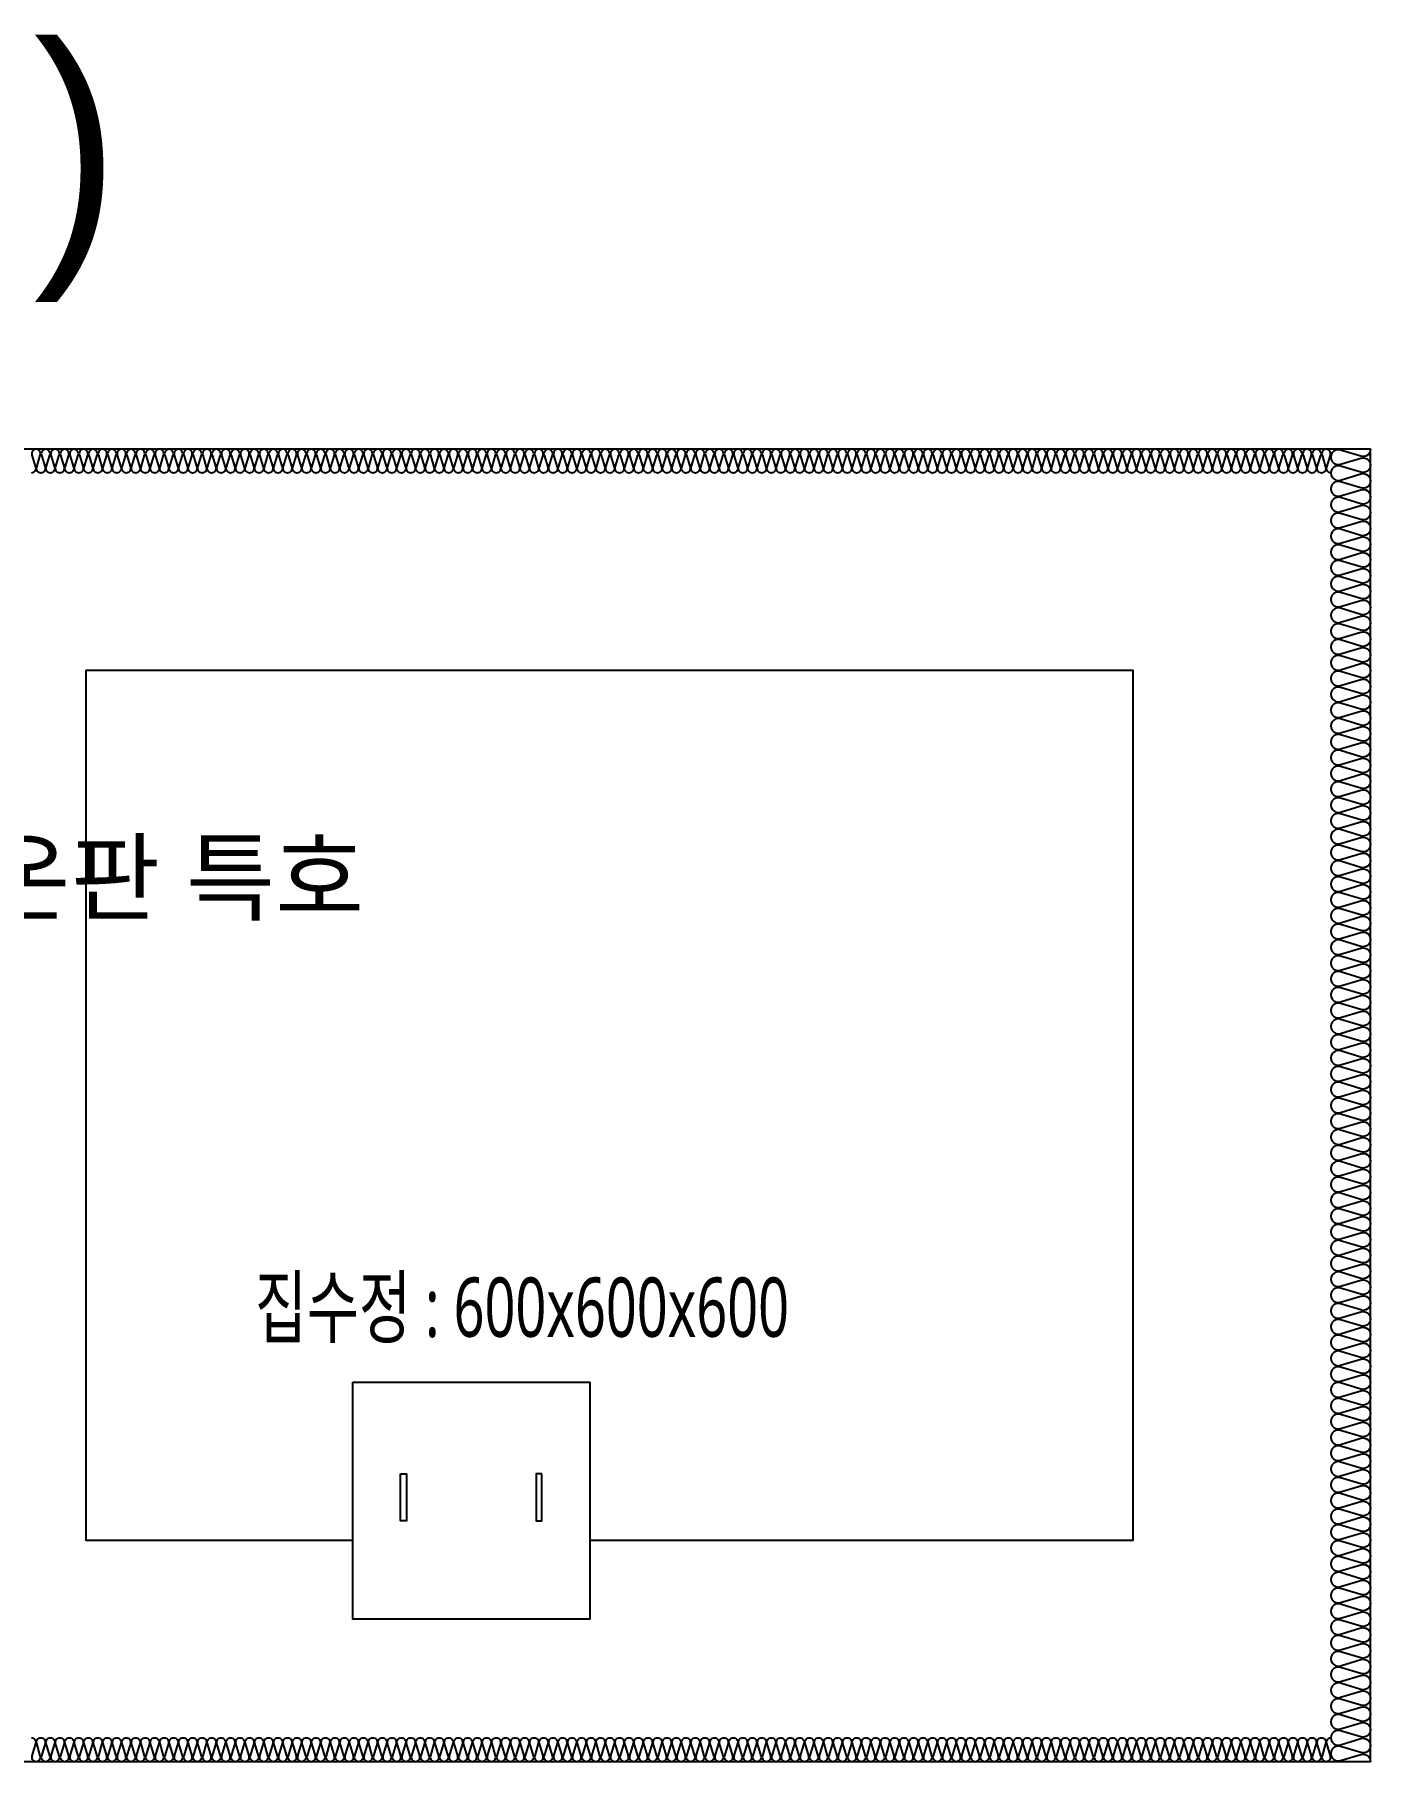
# Model space of a CAD drawing. Header units: millimetres. Extents: x 87841 to 185159, y 39599 to 152003.
# Drawn here: x 174074 to 177454, y 118545 to 122915 of the extents above; entities that cross this region are included whole.
import ezdxf
from ezdxf.enums import TextEntityAlignment as Align

# ---------------------------------------------------------------- set-up
doc = ezdxf.new("R2010")
doc.units = ezdxf.units.MM
doc.header["$LTSCALE"] = 300
for name, color, linetype, plot in [('# 레벨계획_251201', 140, 'Continuous', False), ('NOPLOT', 191, 'Continuous', False), ('NOPLOT-TEXT', 41, 'Continuous', False)]:
    doc.layers.add(name, color=color, linetype=linetype, plot=plot)
doc.layers.add('ISL', color=251, linetype='Continuous')
doc.layers.add('트랜치', color=8, linetype='Continuous')
doc.styles.add('200-06. 단열흡음계획도$0$200-06.단열흡음계획도$0$Gtx', font='Dotum.ttf')
doc.styles.add('Gtx', font='Dotum.ttf')
doc.styles.add('맑은고딕', font='malgun.ttf')

msp = doc.modelspace()

# ---------------------------------------------------------------- linework, layer by layer
at = {"layer": 'ISL', "elevation": 0}
msp.add_lwpolyline([(170693.6, 118545), (177453.6, 118545), (177453.6, 121865), (170693.6, 121865)], close=True, dxfattribs=at)
for points in [[(177353.6, 121805, -0.509267), (177343, 121819.6), (177352.2, 121850.5, 1.372593), (177331, 121850.5), (177340.2, 121819.6, -0.509267), (177329.6, 121805, -0.509267), (177319, 121819.6), (177328.2, 121850.5, 1.372593), (177307, 121850.5), (177316.2, 121819.6, -0.509267), (177305.6, 121805, -0.509267), (177295, 121819.6), (177304.2, 121850.5, 1.372593), (177283, 121850.5), (177292.2, 121819.6, -0.509267), (177281.6, 121805, -0.509267), (177271, 121819.6), (177280.2, 121850.5, 1.372593), (177259, 121850.5), (177268.2, 121819.6, -0.509267), (177257.6, 121805, -0.509267), (177247, 121819.6), (177256.2, 121850.5, 1.372593), (177235, 121850.5), (177244.2, 121819.6, -0.509267), (177233.6, 121805, -0.509267), (177223, 121819.6), (177232.2, 121850.5, 1.372593), (177211, 121850.5), (177220.2, 121819.6, -0.509267), (177209.6, 121805, -0.509267), (177199, 121819.6), (177208.2, 121850.5, 1.372593), (177187, 121850.5), (177196.2, 121819.6, -0.509267), (177185.6, 121805, -0.509267), (177175, 121819.6), (177184.2, 121850.5, 1.372593), (177163, 121850.5), (177172.2, 121819.6, -0.509267), (177161.6, 121805, -0.509267), (177151, 121819.6), (177160.2, 121850.5, 1.372593), (177139, 121850.5), (177148.2, 121819.6, -0.509267), (177137.6, 121805, -0.509267), (177127, 121819.6), (177136.2, 121850.5, 1.372593), (177115, 121850.5), (177124.2, 121819.6, -0.509267), (177113.6, 121805, -0.509267), (177103, 121819.6), (177112.2, 121850.5, 1.372593), (177091, 121850.5), (177100.2, 121819.6, -0.509267), (177089.6, 121805, -0.509267), (177079, 121819.6), (177088.2, 121850.5, 1.372593), (177067, 121850.5), (177076.2, 121819.6, -0.509267), (177065.6, 121805, -0.509267), (177055, 121819.6), (177064.2, 121850.5, 1.372593), (177043, 121850.5), (177052.2, 121819.6, -0.509267), (177041.6, 121805, -0.509267), (177031, 121819.6), (177040.2, 121850.5, 1.372593), (177019, 121850.5), (177028.2, 121819.6, -0.509267), (177017.6, 121805, -0.509267), (177007, 121819.6), (177016.2, 121850.5, 1.372593), (176995, 121850.5), (177004.2, 121819.6, -0.509267), (176993.6, 121805, -0.509267), (176983, 121819.6), (176992.2, 121850.5, 1.372593), (176971, 121850.5), (176980.2, 121819.6, -0.509267), (176969.6, 121805, -0.509267), (176959, 121819.6), (176968.2, 121850.5, 1.372593), (176947, 121850.5), (176956.2, 121819.6, -0.509267), (176945.6, 121805, -0.509267), (176935, 121819.6), (176944.2, 121850.5, 1.372593), (176923, 121850.5), (176932.2, 121819.6, -0.509267), (176921.6, 121805, -0.509267), (176911, 121819.6), (176920.2, 121850.5, 1.372593), (176899, 121850.5), (176908.2, 121819.6, -0.509267), (176897.6, 121805, -0.509267), (176887, 121819.6), (176896.2, 121850.5, 1.372593), (176875, 121850.5), (176884.2, 121819.6, -0.509267), (176873.6, 121805, -0.509267), (176863, 121819.6), (176872.2, 121850.5, 1.372593), (176851, 121850.5), (176860.2, 121819.6, -0.509267), (176849.6, 121805, -0.509267), (176839, 121819.6), (176848.2, 121850.5, 1.372593), (176827, 121850.5), (176836.2, 121819.6, -0.509267), (176825.6, 121805, -0.509267), (176815, 121819.6), (176824.2, 121850.5, 1.372593), (176803, 121850.5), (176812.2, 121819.6, -0.509267), (176801.6, 121805, -0.509267), (176791, 121819.6), (176800.2, 121850.5, 1.372593), (176779, 121850.5), (176788.2, 121819.6, -0.509267), (176777.6, 121805, -0.509267), (176767, 121819.6), (176776.2, 121850.5, 1.372593), (176755, 121850.5), (176764.2, 121819.6, -0.509267), (176753.6, 121805, -0.509267), (176743, 121819.6), (176752.2, 121850.5, 1.372593), (176731, 121850.5), (176740.2, 121819.6, -0.509267), (176729.6, 121805, -0.509267), (176719, 121819.6), (176728.2, 121850.5, 1.372593), (176707, 121850.5), (176716.2, 121819.6, -0.509267), (176705.6, 121805, -0.509267), (176695, 121819.6), (176704.2, 121850.5, 1.372593), (176683, 121850.5), (176692.2, 121819.6, -0.509267), (176681.6, 121805, -0.509267), (176671, 121819.6), (176680.2, 121850.5, 1.372593), (176659, 121850.5), (176668.2, 121819.6, -0.509267), (176657.6, 121805, -0.509267), (176647, 121819.6), (176656.2, 121850.5, 1.372593), (176635, 121850.5), (176644.2, 121819.6, -0.509267), (176633.6, 121805, -0.509267), (176623, 121819.6), (176632.2, 121850.5, 1.372593), (176611, 121850.5), (176620.2, 121819.6, -0.509267), (176609.6, 121805, -0.509267), (176599, 121819.6), (176608.2, 121850.5, 1.372593), (176587, 121850.5), (176596.2, 121819.6, -0.509267), (176585.6, 121805, -0.509267), (176575, 121819.6), (176584.2, 121850.5, 1.372593), (176563, 121850.5), (176572.2, 121819.6, -0.509267), (176561.6, 121805, -0.509267), (176551, 121819.6), (176560.2, 121850.5, 1.372593), (176539, 121850.5), (176548.2, 121819.6, -0.509267), (176537.6, 121805, -0.509267), (176527, 121819.6), (176536.2, 121850.5, 1.372593), (176515, 121850.5), (176524.2, 121819.6, -0.509267), (176513.6, 121805, -0.509267), (176503, 121819.6), (176512.2, 121850.5, 1.372593), (176491, 121850.5), (176500.2, 121819.6, -0.509267), (176489.6, 121805, -0.509267), (176479, 121819.6), (176488.2, 121850.5, 1.372593), (176467, 121850.5), (176476.2, 121819.6, -0.509267), (176465.6, 121805, -0.509267), (176455, 121819.6), (176464.2, 121850.5, 1.372593), (176443, 121850.5), (176452.2, 121819.6, -0.509267), (176441.6, 121805, -0.509267), (176431, 121819.6), (176440.2, 121850.5, 1.372593), (176419, 121850.5), (176428.2, 121819.6, -0.509267), (176417.6, 121805, -0.509267), (176407, 121819.6), (176416.2, 121850.5, 1.372593), (176395, 121850.5), (176404.2, 121819.6, -0.509267), (176393.6, 121805, -0.509267), (176383, 121819.6), (176392.2, 121850.5, 1.372593), (176371, 121850.5), (176380.2, 121819.6, -0.509267), (176369.6, 121805, -0.509267), (176359, 121819.6), (176368.2, 121850.5, 1.372593), (176347, 121850.5), (176356.2, 121819.6, -0.509267), (176345.6, 121805, -0.509267), (176335, 121819.6), (176344.2, 121850.5, 1.372593), (176323, 121850.5), (176332.2, 121819.6, -0.509267), (176321.6, 121805, -0.509267), (176311, 121819.6), (176320.2, 121850.5, 1.372593), (176299, 121850.5), (176308.2, 121819.6, -0.509267), (176297.6, 121805, -0.509267), (176287, 121819.6), (176296.2, 121850.5, 1.372593), (176275, 121850.5), (176284.2, 121819.6, -0.509267), (176273.6, 121805, -0.509267), (176263, 121819.6), (176272.2, 121850.5, 1.372593), (176251, 121850.5), (176260.2, 121819.6, -0.509267), (176249.6, 121805, -0.509267), (176239, 121819.6), (176248.2, 121850.5, 1.372593), (176227, 121850.5), (176236.2, 121819.6, -0.509267), (176225.6, 121805, -0.509267), (176215, 121819.6), (176224.2, 121850.5, 1.372593), (176203, 121850.5), (176212.2, 121819.6, -0.509267), (176201.6, 121805, -0.509267), (176191, 121819.6), (176200.2, 121850.5, 1.372593), (176179, 121850.5), (176188.2, 121819.6, -0.509267), (176177.6, 121805, -0.509267), (176167, 121819.6), (176176.2, 121850.5, 1.372593), (176155, 121850.5), (176164.2, 121819.6, -0.509267), (176153.6, 121805, -0.509267), (176143, 121819.6), (176152.2, 121850.5, 1.372593), (176131, 121850.5), (176140.2, 121819.6, -0.509267), (176129.6, 121805, -0.509267), (176119, 121819.6), (176128.2, 121850.5, 1.372593), (176107, 121850.5), (176116.2, 121819.6, -0.509267), (176105.6, 121805, -0.509267), (176095, 121819.6), (176104.2, 121850.5, 1.372593), (176083, 121850.5), (176092.2, 121819.6, -0.509267), (176081.6, 121805, -0.509267), (176071, 121819.6), (176080.2, 121850.5, 1.372593), (176059, 121850.5), (176068.2, 121819.6, -0.509267), (176057.6, 121805, -0.509267), (176047, 121819.6), (176056.2, 121850.5, 1.372593), (176035, 121850.5), (176044.2, 121819.6, -0.509267), (176033.6, 121805, -0.509267), (176023, 121819.6), (176032.2, 121850.5, 1.372593), (176011, 121850.5), (176020.2, 121819.6, -0.509267), (176009.6, 121805, -0.509267), (175999, 121819.6), (176008.2, 121850.5, 1.372593), (175987, 121850.5), (175996.2, 121819.6, -0.509267), (175985.6, 121805, -0.509267), (175975, 121819.6), (175984.2, 121850.5, 1.372593), (175963, 121850.5), (175972.2, 121819.6, -0.509267), (175961.6, 121805, -0.509267), (175951, 121819.6), (175960.2, 121850.5, 1.372593), (175939, 121850.5), (175948.2, 121819.6, -0.509267), (175937.6, 121805, -0.509267), (175927, 121819.6), (175936.2, 121850.5, 1.372593), (175915, 121850.5), (175924.2, 121819.6, -0.509267), (175913.6, 121805, -0.509267), (175903, 121819.6), (175912.2, 121850.5, 1.372593), (175891, 121850.5), (175900.2, 121819.6, -0.509267), (175889.6, 121805, -0.509267), (175879, 121819.6), (175888.2, 121850.5, 1.372593), (175867, 121850.5), (175876.2, 121819.6, -0.509267), (175865.6, 121805, -0.509267), (175855, 121819.6), (175864.2, 121850.5, 1.372593), (175843, 121850.5), (175852.2, 121819.6, -0.509267), (175841.6, 121805, -0.509267), (175831, 121819.6), (175840.2, 121850.5, 1.372593), (175819, 121850.5), (175828.2, 121819.6, -0.509267), (175817.6, 121805, -0.509267), (175807, 121819.6), (175816.2, 121850.5, 1.372593), (175795, 121850.5), (175804.2, 121819.6, -0.509267), (175793.6, 121805, -0.509267), (175783, 121819.6), (175792.2, 121850.5, 1.372593), (175771, 121850.5), (175780.2, 121819.6, -0.509267), (175769.6, 121805, -0.509267), (175759, 121819.6), (175768.2, 121850.5, 1.372593), (175747, 121850.5), (175756.2, 121819.6, -0.509267), (175745.6, 121805, -0.509267), (175735, 121819.6), (175744.2, 121850.5, 1.372593), (175723, 121850.5), (175732.2, 121819.6, -0.509267), (175721.6, 121805, -0.509267), (175711, 121819.6), (175720.2, 121850.5, 1.372593), (175699, 121850.5), (175708.2, 121819.6, -0.509267), (175697.6, 121805, -0.509267), (175687, 121819.6), (175696.2, 121850.5, 1.372593), (175675, 121850.5), (175684.2, 121819.6, -0.509267), (175673.6, 121805, -0.509267), (175663, 121819.6), (175672.2, 121850.5, 1.372593), (175651, 121850.5), (175660.2, 121819.6, -0.509267), (175649.6, 121805, -0.509267), (175639, 121819.6), (175648.2, 121850.5, 1.372593), (175627, 121850.5), (175636.2, 121819.6, -0.509267), (175625.6, 121805, -0.509267), (175615, 121819.6), (175624.2, 121850.5, 1.372593), (175603, 121850.5), (175612.2, 121819.6, -0.509267), (175601.6, 121805, -0.509267), (175591, 121819.6), (175600.2, 121850.5, 1.372593), (175579, 121850.5), (175588.2, 121819.6, -0.509267), (175577.6, 121805, -0.509267), (175567, 121819.6), (175576.2, 121850.5, 1.372593), (175555, 121850.5), (175564.2, 121819.6, -0.509267), (175553.6, 121805, -0.509267), (175543, 121819.6), (175552.2, 121850.5, 1.372593), (175531, 121850.5), (175540.2, 121819.6, -0.509267), (175529.6, 121805, -0.509267), (175519, 121819.6), (175528.2, 121850.5, 1.372593), (175507, 121850.5), (175516.2, 121819.6, -0.509267), (175505.6, 121805, -0.509267), (175495, 121819.6), (175504.2, 121850.5, 1.372593), (175483, 121850.5), (175492.2, 121819.6, -0.509267), (175481.6, 121805, -0.509267), (175471, 121819.6), (175480.2, 121850.5, 1.372593), (175459, 121850.5), (175468.2, 121819.6, -0.509267), (175457.6, 121805, -0.509267), (175447, 121819.6), (175456.2, 121850.5, 1.372593), (175435, 121850.5), (175444.2, 121819.6, -0.509267), (175433.6, 121805, -0.509267), (175423, 121819.6), (175432.2, 121850.5, 1.372593), (175411, 121850.5), (175420.2, 121819.6, -0.509267), (175409.6, 121805, -0.509267), (175399, 121819.6), (175408.2, 121850.5, 1.372593), (175387, 121850.5), (175396.2, 121819.6, -0.509267), (175385.6, 121805, -0.509267), (175375, 121819.6), (175384.2, 121850.5, 1.372593), (175363, 121850.5), (175372.2, 121819.6, -0.509267), (175361.6, 121805, -0.509267), (175351, 121819.6), (175360.2, 121850.5, 1.372593), (175339, 121850.5), (175348.2, 121819.6, -0.509267), (175337.6, 121805, -0.509267), (175327, 121819.6), (175336.2, 121850.5, 1.372593), (175315, 121850.5), (175324.2, 121819.6, -0.509267), (175313.6, 121805, -0.509267), (175303, 121819.6), (175312.2, 121850.5, 1.372593), (175291, 121850.5), (175300.2, 121819.6, -0.509267), (175289.6, 121805, -0.509267), (175279, 121819.6), (175288.2, 121850.5, 1.372593), (175267, 121850.5), (175276.2, 121819.6, -0.509267), (175265.6, 121805, -0.509267), (175255, 121819.6), (175264.2, 121850.5, 1.372593), (175243, 121850.5), (175252.2, 121819.6, -0.509267), (175241.6, 121805, -0.509267), (175231, 121819.6), (175240.2, 121850.5, 1.372593), (175219, 121850.5), (175228.2, 121819.6, -0.509267), (175217.6, 121805, -0.509267), (175207, 121819.6), (175216.2, 121850.5, 1.372593), (175195, 121850.5), (175204.2, 121819.6, -0.509267), (175193.6, 121805, -0.509267), (175183, 121819.6), (175192.2, 121850.5, 1.372593), (175171, 121850.5), (175180.2, 121819.6, -0.509267), (175169.6, 121805, -0.509267), (175159, 121819.6), (175168.2, 121850.5, 1.372593), (175147, 121850.5), (175156.2, 121819.6, -0.509267), (175145.6, 121805, -0.509267), (175135, 121819.6), (175144.2, 121850.5, 1.372593), (175123, 121850.5), (175132.2, 121819.6, -0.509267), (175121.6, 121805, -0.509267), (175111, 121819.6), (175120.2, 121850.5, 1.372593), (175099, 121850.5), (175108.2, 121819.6, -0.509267), (175097.6, 121805, -0.509267), (175087, 121819.6), (175096.2, 121850.5, 1.372593), (175075, 121850.5), (175084.2, 121819.6, -0.509267), (175073.6, 121805, -0.509267), (175063, 121819.6), (175072.2, 121850.5, 1.372593), (175051, 121850.5), (175060.2, 121819.6, -0.509267), (175049.6, 121805, -0.509267), (175039, 121819.6), (175048.2, 121850.5, 1.372593), (175027, 121850.5), (175036.2, 121819.6, -0.509267), (175025.6, 121805, -0.509267), (175015, 121819.6), (175024.2, 121850.5, 1.372593), (175003, 121850.5), (175012.2, 121819.6, -0.509267), (175001.6, 121805, -0.509267), (174991, 121819.6), (175000.2, 121850.5, 1.372593), (174979, 121850.5), (174988.2, 121819.6, -0.509267), (174977.6, 121805, -0.509267), (174967, 121819.6), (174976.2, 121850.5, 1.372593), (174955, 121850.5), (174964.2, 121819.6, -0.509267), (174953.6, 121805, -0.509267), (174943, 121819.6), (174952.2, 121850.5, 1.372593), (174931, 121850.5), (174940.2, 121819.6, -0.509267), (174929.6, 121805, -0.509267), (174919, 121819.6), (174928.2, 121850.5, 1.372593), (174907, 121850.5), (174916.2, 121819.6, -0.509267), (174905.6, 121805, -0.509267), (174895, 121819.6), (174904.2, 121850.5, 1.372593), (174883, 121850.5), (174892.2, 121819.6, -0.509267), (174881.6, 121805, -0.509267), (174871, 121819.6), (174880.2, 121850.5, 1.372593), (174859, 121850.5), (174868.2, 121819.6, -0.509267), (174857.6, 121805, -0.509267), (174847, 121819.6), (174856.2, 121850.5, 1.372593), (174835, 121850.5), (174844.2, 121819.6, -0.509267), (174833.6, 121805, -0.509267), (174823, 121819.6), (174832.2, 121850.5, 1.372593), (174811, 121850.5), (174820.2, 121819.6, -0.509267), (174809.6, 121805, -0.509267), (174799, 121819.6), (174808.2, 121850.5, 1.372593), (174787, 121850.5), (174796.2, 121819.6, -0.509267), (174785.6, 121805, -0.509267), (174775, 121819.6), (174784.2, 121850.5, 1.372593), (174763, 121850.5), (174772.2, 121819.6, -0.509267), (174761.6, 121805, -0.509267), (174751, 121819.6), (174760.2, 121850.5, 1.372593), (174739, 121850.5), (174748.2, 121819.6, -0.509267), (174737.6, 121805, -0.509267), (174727, 121819.6), (174736.2, 121850.5, 1.372593), (174715, 121850.5), (174724.2, 121819.6, -0.509267), (174713.6, 121805, -0.509267), (174703, 121819.6), (174712.2, 121850.5, 1.372593), (174691, 121850.5), (174700.2, 121819.6, -0.509267), (174689.6, 121805, -0.509267), (174679, 121819.6), (174688.2, 121850.5, 1.372593), (174667, 121850.5), (174676.2, 121819.6, -0.509267), (174665.6, 121805, -0.509267), (174655, 121819.6), (174664.2, 121850.5, 1.372593), (174643, 121850.5), (174652.2, 121819.6, -0.509267), (174641.6, 121805, -0.509267), (174631, 121819.6), (174640.2, 121850.5, 1.372593), (174619, 121850.5), (174628.2, 121819.6, -0.509267), (174617.6, 121805, -0.509267), (174607, 121819.6), (174616.2, 121850.5, 1.372593), (174595, 121850.5), (174604.2, 121819.6, -0.509267), (174593.6, 121805, -0.509267), (174583, 121819.6), (174592.2, 121850.5, 1.372593), (174571, 121850.5), (174580.2, 121819.6, -0.509267), (174569.6, 121805, -0.509267), (174559, 121819.6), (174568.2, 121850.5, 1.372593), (174547, 121850.5), (174556.2, 121819.6, -0.509267), (174545.6, 121805, -0.509267), (174535, 121819.6), (174544.2, 121850.5, 1.372593), (174523, 121850.5), (174532.2, 121819.6, -0.509267), (174521.6, 121805, -0.509267), (174511, 121819.6), (174520.2, 121850.5, 1.372593), (174499, 121850.5), (174508.2, 121819.6, -0.509267), (174497.6, 121805, -0.509267), (174487, 121819.6), (174496.2, 121850.5, 1.372593), (174475, 121850.5), (174484.2, 121819.6, -0.509267), (174473.6, 121805, -0.509267), (174463, 121819.6), (174472.2, 121850.5, 1.372593), (174451, 121850.5), (174460.2, 121819.6, -0.509267), (174449.6, 121805, -0.509267), (174439, 121819.6), (174448.2, 121850.5, 1.372593), (174427, 121850.5), (174436.2, 121819.6, -0.509267), (174425.6, 121805, -0.509267), (174415, 121819.6), (174424.2, 121850.5, 1.372593), (174403, 121850.5), (174412.2, 121819.6, -0.509267), (174401.6, 121805, -0.509267), (174391, 121819.6), (174400.2, 121850.5, 1.372593), (174379, 121850.5), (174388.2, 121819.6, -0.509267), (174377.6, 121805, -0.509267), (174367, 121819.6), (174376.2, 121850.5, 1.372593), (174355, 121850.5), (174364.2, 121819.6, -0.509267), (174353.6, 121805, -0.509267), (174343, 121819.6), (174352.2, 121850.5, 1.372593), (174331, 121850.5), (174340.2, 121819.6, -0.509267), (174329.6, 121805, -0.509267), (174319, 121819.6), (174328.2, 121850.5, 1.372593), (174307, 121850.5), (174316.2, 121819.6, -0.509267), (174305.6, 121805, -0.509267), (174295, 121819.6), (174304.2, 121850.5, 1.372593), (174283, 121850.5), (174292.2, 121819.6, -0.509267), (174281.6, 121805, -0.509267), (174271, 121819.6), (174280.2, 121850.5, 1.372593), (174259, 121850.5), (174268.2, 121819.6, -0.509267), (174257.6, 121805, -0.509267), (174247, 121819.6), (174256.2, 121850.5, 1.372593), (174235, 121850.5), (174244.2, 121819.6, -0.509267), (174233.6, 121805, -0.509267), (174223, 121819.6), (174232.2, 121850.5, 1.372593), (174211, 121850.5), (174220.2, 121819.6, -0.509267), (174209.6, 121805, -0.509267), (174199, 121819.6), (174208.2, 121850.5, 1.372593), (174187, 121850.5), (174196.2, 121819.6, -0.509267), (174185.6, 121805, -0.509267), (174175, 121819.6), (174184.2, 121850.5, 1.372593), (174163, 121850.5), (174172.2, 121819.6, -0.509267), (174161.6, 121805, -0.509267), (174151, 121819.6), (174160.2, 121850.5, 1.372593), (174139, 121850.5), (174148.2, 121819.6, -0.509267), (174137.6, 121805, -0.509267), (174127, 121819.6), (174136.2, 121850.5, 1.372593), (174115, 121850.5), (174124.2, 121819.6, -0.509267), (174113.6, 121805, -0.509267), (174103, 121819.6), (174112.2, 121850.5, 1.372593), (174091, 121850.5), (174100.2, 121819.6, -0.509267), (174089.6, 121805, -0.509267), (174079, 121819.6), (174088.2, 121850.5, 1.372593), (174067, 121850.5), (174076.2, 121819.6, -0.509267), (174065.6, 121805, -0.509267)], [(177453.6, 121865, -0.509267), (177429.3, 121847.3), (177377.8, 121862.7, 1.372593), (177377.8, 121827.3), (177429.3, 121842.7, -0.509267), (177453.6, 121825, -0.509267), (177429.3, 121807.3), (177377.8, 121822.7, 1.372593), (177377.8, 121787.3), (177429.3, 121802.7, -0.509267), (177453.6, 121785, -0.509267), (177429.3, 121767.3), (177377.8, 121782.7, 1.372593), (177377.8, 121747.3), (177429.3, 121762.7, -0.509267), (177453.6, 121745, -0.509267), (177429.3, 121727.3), (177377.8, 121742.7, 1.372593), (177377.8, 121707.3), (177429.3, 121722.7, -0.509267), (177453.6, 121705, -0.509267), (177429.3, 121687.3), (177377.8, 121702.7, 1.372593), (177377.8, 121667.3), (177429.3, 121682.7, -0.509267), (177453.6, 121665, -0.509267), (177429.3, 121647.3), (177377.8, 121662.7, 1.372593), (177377.8, 121627.3), (177429.3, 121642.7, -0.509267), (177453.6, 121625, -0.509267), (177429.3, 121607.3), (177377.8, 121622.7, 1.372593), (177377.8, 121587.3), (177429.3, 121602.7, -0.509267), (177453.6, 121585, -0.509267), (177429.3, 121567.3), (177377.8, 121582.7, 1.372593), (177377.8, 121547.3), (177429.3, 121562.7, -0.509267), (177453.6, 121545, -0.509267), (177429.3, 121527.3), (177377.8, 121542.7, 1.372593), (177377.8, 121507.3), (177429.3, 121522.7, -0.509267), (177453.6, 121505, -0.509267), (177429.3, 121487.3), (177377.8, 121502.7, 1.372593), (177377.8, 121467.3), (177429.3, 121482.7, -0.509267), (177453.6, 121465, -0.509267), (177429.3, 121447.3), (177377.8, 121462.7, 1.372593), (177377.8, 121427.3), (177429.3, 121442.7, -0.509267), (177453.6, 121425, -0.509267), (177429.3, 121407.3), (177377.8, 121422.7, 1.372593), (177377.8, 121387.3), (177429.3, 121402.7, -0.509267), (177453.6, 121385, -0.509267), (177429.3, 121367.3), (177377.8, 121382.7, 1.372593), (177377.8, 121347.3), (177429.3, 121362.7, -0.509267), (177453.6, 121345, -0.509267), (177429.3, 121327.3), (177377.8, 121342.7, 1.372593), (177377.8, 121307.3), (177429.3, 121322.7, -0.509267), (177453.6, 121305, -0.509267), (177429.3, 121287.3), (177377.8, 121302.7, 1.372593), (177377.8, 121267.3), (177429.3, 121282.7, -0.509267), (177453.6, 121265, -0.509267), (177429.3, 121247.3), (177377.8, 121262.7, 1.372593), (177377.8, 121227.3), (177429.3, 121242.7, -0.509267), (177453.6, 121225, -0.509267), (177429.3, 121207.3), (177377.8, 121222.7, 1.372593), (177377.8, 121187.3), (177429.3, 121202.7, -0.509267), (177453.6, 121185, -0.509267), (177429.3, 121167.3), (177377.8, 121182.7, 1.372593), (177377.8, 121147.3), (177429.3, 121162.7, -0.509267), (177453.6, 121145, -0.509267), (177429.3, 121127.3), (177377.8, 121142.7, 1.372593), (177377.8, 121107.3), (177429.3, 121122.7, -0.509267), (177453.6, 121105, -0.509267), (177429.3, 121087.3), (177377.8, 121102.7, 1.372593), (177377.8, 121067.3), (177429.3, 121082.7, -0.509267), (177453.6, 121065, -0.509267), (177429.3, 121047.3), (177377.8, 121062.7, 1.372593), (177377.8, 121027.3), (177429.3, 121042.7, -0.509267), (177453.6, 121025, -0.509267), (177429.3, 121007.3), (177377.8, 121022.7, 1.372593), (177377.8, 120987.3), (177429.3, 121002.7, -0.509267), (177453.6, 120985, -0.509267), (177429.3, 120967.3), (177377.8, 120982.7, 1.372593), (177377.8, 120947.3), (177429.3, 120962.7, -0.509267), (177453.6, 120945, -0.509267), (177429.3, 120927.3), (177377.8, 120942.7, 1.372593), (177377.8, 120907.3), (177429.3, 120922.7, -0.509267), (177453.6, 120905, -0.509267), (177429.3, 120887.3), (177377.8, 120902.7, 1.372593), (177377.8, 120867.3), (177429.3, 120882.7, -0.509267), (177453.6, 120865, -0.509267), (177429.3, 120847.3), (177377.8, 120862.7, 1.372593), (177377.8, 120827.3), (177429.3, 120842.7, -0.509267), (177453.6, 120825, -0.509267), (177429.3, 120807.3), (177377.8, 120822.7, 1.372593), (177377.8, 120787.3), (177429.3, 120802.7, -0.509267), (177453.6, 120785, -0.509267), (177429.3, 120767.3), (177377.8, 120782.7, 1.372593), (177377.8, 120747.3), (177429.3, 120762.7, -0.509267), (177453.6, 120745, -0.509267), (177429.3, 120727.3), (177377.8, 120742.7, 1.372593), (177377.8, 120707.3), (177429.3, 120722.7, -0.509267), (177453.6, 120705, -0.509267), (177429.3, 120687.3), (177377.8, 120702.7, 1.372593), (177377.8, 120667.3), (177429.3, 120682.7, -0.509267), (177453.6, 120665, -0.509267), (177429.3, 120647.3), (177377.8, 120662.7, 1.372593), (177377.8, 120627.3), (177429.3, 120642.7, -0.509267), (177453.6, 120625, -0.509267), (177429.3, 120607.3), (177377.8, 120622.7, 1.372593), (177377.8, 120587.3), (177429.3, 120602.7, -0.509267), (177453.6, 120585, -0.509267), (177429.3, 120567.3), (177377.8, 120582.7, 1.372593), (177377.8, 120547.3), (177429.3, 120562.7, -0.509267), (177453.6, 120545, -0.509267), (177429.3, 120527.3), (177377.8, 120542.7, 1.372593), (177377.8, 120507.3), (177429.3, 120522.7, -0.509267), (177453.6, 120505, -0.509267), (177429.3, 120487.3), (177377.8, 120502.7, 1.372593), (177377.8, 120467.3), (177429.3, 120482.7, -0.509267), (177453.6, 120465, -0.509267), (177429.3, 120447.3), (177377.8, 120462.7, 1.372593), (177377.8, 120427.3), (177429.3, 120442.7, -0.509267), (177453.6, 120425, -0.509267), (177429.3, 120407.3), (177377.8, 120422.7, 1.372593), (177377.8, 120387.3), (177429.3, 120402.7, -0.509267), (177453.6, 120385, -0.509267), (177429.3, 120367.3), (177377.8, 120382.7, 1.372593), (177377.8, 120347.3), (177429.3, 120362.7, -0.509267), (177453.6, 120345, -0.509267), (177429.3, 120327.3), (177377.8, 120342.7, 1.372593), (177377.8, 120307.3), (177429.3, 120322.7, -0.509267), (177453.6, 120305, -0.509267), (177429.3, 120287.3), (177377.8, 120302.7, 1.372593), (177377.8, 120267.3), (177429.3, 120282.7, -0.509267), (177453.6, 120265, -0.509267), (177429.3, 120247.3), (177377.8, 120262.7, 1.372593), (177377.8, 120227.3), (177429.3, 120242.7, -0.509267), (177453.6, 120225, -0.509267), (177429.3, 120207.3), (177377.8, 120222.7, 1.372593), (177377.8, 120187.3), (177429.3, 120202.7, -0.509267), (177453.6, 120185, -0.509267), (177429.3, 120167.3), (177377.8, 120182.7, 1.372593), (177377.8, 120147.3), (177429.3, 120162.7, -0.509267), (177453.6, 120145, -0.509267), (177429.3, 120127.3), (177377.8, 120142.7, 1.372593), (177377.8, 120107.3), (177429.3, 120122.7, -0.509267), (177453.6, 120105, -0.509267), (177429.3, 120087.3), (177377.8, 120102.7, 1.372593), (177377.8, 120067.3), (177429.3, 120082.7, -0.509267), (177453.6, 120065, -0.509267), (177429.3, 120047.3), (177377.8, 120062.7, 1.372593), (177377.8, 120027.3), (177429.3, 120042.7, -0.509267), (177453.6, 120025, -0.509267), (177429.3, 120007.3), (177377.8, 120022.7, 1.372593), (177377.8, 119987.3), (177429.3, 120002.7, -0.509267), (177453.6, 119985, -0.509267), (177429.3, 119967.3), (177377.8, 119982.7, 1.372593), (177377.8, 119947.3), (177429.3, 119962.7, -0.509267), (177453.6, 119945, -0.509267), (177429.3, 119927.3), (177377.8, 119942.7, 1.372593), (177377.8, 119907.3), (177429.3, 119922.7, -0.509267), (177453.6, 119905, -0.509267), (177429.3, 119887.3), (177377.8, 119902.7, 1.372593), (177377.8, 119867.3), (177429.3, 119882.7, -0.509267), (177453.6, 119865, -0.509267), (177429.3, 119847.3), (177377.8, 119862.7, 1.372593), (177377.8, 119827.3), (177429.3, 119842.7, -0.509267), (177453.6, 119825, -0.509267), (177429.3, 119807.3), (177377.8, 119822.7, 1.372593), (177377.8, 119787.3), (177429.3, 119802.7, -0.509267), (177453.6, 119785, -0.509267), (177429.3, 119767.3), (177377.8, 119782.7, 1.372593), (177377.8, 119747.3), (177429.3, 119762.7, -0.509267), (177453.6, 119745, -0.509267), (177429.3, 119727.3), (177377.8, 119742.7, 1.372593), (177377.8, 119707.3), (177429.3, 119722.7, -0.509267), (177453.6, 119705, -0.509267), (177429.3, 119687.3), (177377.8, 119702.7, 1.372593), (177377.8, 119667.3), (177429.3, 119682.7, -0.509267), (177453.6, 119665, -0.509267), (177429.3, 119647.3), (177377.8, 119662.7, 1.372593), (177377.8, 119627.3), (177429.3, 119642.7, -0.509267), (177453.6, 119625, -0.509267), (177429.3, 119607.3), (177377.8, 119622.7, 1.372593), (177377.8, 119587.3), (177429.3, 119602.7, -0.509267), (177453.6, 119585, -0.509267), (177429.3, 119567.3), (177377.8, 119582.7, 1.372593), (177377.8, 119547.3), (177429.3, 119562.7, -0.509267), (177453.6, 119545, -0.509267), (177429.3, 119527.3), (177377.8, 119542.7, 1.372593), (177377.8, 119507.3), (177429.3, 119522.7, -0.509267), (177453.6, 119505, -0.509267), (177429.3, 119487.3), (177377.8, 119502.7, 1.372593), (177377.8, 119467.3), (177429.3, 119482.7, -0.509267), (177453.6, 119465, -0.509267), (177429.3, 119447.3), (177377.8, 119462.7, 1.372593), (177377.8, 119427.3), (177429.3, 119442.7, -0.509267), (177453.6, 119425, -0.509267), (177429.3, 119407.3), (177377.8, 119422.7, 1.372593), (177377.8, 119387.3), (177429.3, 119402.7, -0.509267), (177453.6, 119385, -0.509267), (177429.3, 119367.3), (177377.8, 119382.7, 1.372593), (177377.8, 119347.3), (177429.3, 119362.7, -0.509267), (177453.6, 119345, -0.509267), (177429.3, 119327.3), (177377.8, 119342.7, 1.372593), (177377.8, 119307.3), (177429.3, 119322.7, -0.509267), (177453.6, 119305, -0.509267), (177429.3, 119287.3), (177377.8, 119302.7, 1.372593), (177377.8, 119267.3), (177429.3, 119282.7, -0.509267), (177453.6, 119265, -0.509267), (177429.3, 119247.3), (177377.8, 119262.7, 1.372593), (177377.8, 119227.3), (177429.3, 119242.7, -0.509267), (177453.6, 119225, -0.509267), (177429.3, 119207.3), (177377.8, 119222.7, 1.372593), (177377.8, 119187.3), (177429.3, 119202.7, -0.509267), (177453.6, 119185, -0.509267), (177429.3, 119167.3), (177377.8, 119182.7, 1.372593), (177377.8, 119147.3), (177429.3, 119162.7, -0.509267), (177453.6, 119145, -0.509267), (177429.3, 119127.3), (177377.8, 119142.7, 1.372593), (177377.8, 119107.3), (177429.3, 119122.7, -0.509267), (177453.6, 119105, -0.509267), (177429.3, 119087.3), (177377.8, 119102.7, 1.372593), (177377.8, 119067.3), (177429.3, 119082.7, -0.509267), (177453.6, 119065, -0.509267), (177429.3, 119047.3), (177377.8, 119062.7, 1.372593), (177377.8, 119027.3), (177429.3, 119042.7, -0.509267), (177453.6, 119025, -0.509267), (177429.3, 119007.3), (177377.8, 119022.7, 1.372593), (177377.8, 118987.3), (177429.3, 119002.7, -0.509267), (177453.6, 118985, -0.509267), (177429.3, 118967.3), (177377.8, 118982.7, 1.372593), (177377.8, 118947.3), (177429.3, 118962.7, -0.509267), (177453.6, 118945, -0.509267), (177429.3, 118927.3), (177377.8, 118942.7, 1.372593), (177377.8, 118907.3), (177429.3, 118922.7, -0.509267), (177453.6, 118905, -0.509267), (177429.3, 118887.3), (177377.8, 118902.7, 1.372593), (177377.8, 118867.3), (177429.3, 118882.7, -0.509267), (177453.6, 118865, -0.509267), (177429.3, 118847.3), (177377.8, 118862.7, 1.372593), (177377.8, 118827.3), (177429.3, 118842.7, -0.509267), (177453.6, 118825, -0.509267), (177429.3, 118807.3), (177377.8, 118822.7, 1.372593), (177377.8, 118787.3), (177429.3, 118802.7, -0.509267), (177453.6, 118785, -0.509267), (177429.3, 118767.3), (177377.8, 118782.7, 1.372593), (177377.8, 118747.3), (177429.3, 118762.7, -0.509267), (177453.6, 118745, -0.509267), (177429.3, 118727.3), (177377.8, 118742.7, 1.372593), (177377.8, 118707.3), (177429.3, 118722.7, -0.509267), (177453.6, 118705, -0.509267), (177429.3, 118687.3), (177377.8, 118702.7, 1.372593), (177377.8, 118667.3), (177429.3, 118682.7, -0.509267), (177453.6, 118665, -0.509267), (177429.3, 118647.3), (177377.8, 118662.7, 1.372593), (177377.8, 118627.3), (177429.3, 118642.7, -0.509267), (177453.6, 118625, -0.509267), (177429.3, 118607.3), (177377.8, 118622.7, 1.372593), (177377.8, 118587.3), (177429.3, 118602.7, -0.509267), (177453.6, 118585, -0.509267), (177429.3, 118567.3), (177377.8, 118582.7, 1.372593), (177377.8, 118547.3), (177429.3, 118562.7, -0.509267), (177453.6, 118545)], [(174065.6, 118605, -0.509267), (174076.2, 118590.5), (174067, 118559.6, 1.372593), (174088.2, 118559.6), (174079, 118590.5, -0.509267), (174089.6, 118605, -0.509267), (174100.2, 118590.5), (174091, 118559.6, 1.372593), (174112.2, 118559.6), (174103, 118590.5, -0.509267), (174113.6, 118605, -0.509267), (174124.2, 118590.5), (174115, 118559.6, 1.372593), (174136.2, 118559.6), (174127, 118590.5, -0.509267), (174137.6, 118605, -0.509267), (174148.2, 118590.5), (174139, 118559.6, 1.372593), (174160.2, 118559.6), (174151, 118590.5, -0.509267), (174161.6, 118605, -0.509267), (174172.2, 118590.5), (174163, 118559.6, 1.372593), (174184.2, 118559.6), (174175, 118590.5, -0.509267), (174185.6, 118605, -0.509267), (174196.2, 118590.5), (174187, 118559.6, 1.372593), (174208.2, 118559.6), (174199, 118590.5, -0.509267), (174209.6, 118605, -0.509267), (174220.2, 118590.5), (174211, 118559.6, 1.372593), (174232.2, 118559.6), (174223, 118590.5, -0.509267), (174233.6, 118605, -0.509267), (174244.2, 118590.5), (174235, 118559.6, 1.372593), (174256.2, 118559.6), (174247, 118590.5, -0.509267), (174257.6, 118605, -0.509267), (174268.2, 118590.5), (174259, 118559.6, 1.372593), (174280.2, 118559.6), (174271, 118590.5, -0.509267), (174281.6, 118605, -0.509267), (174292.2, 118590.5), (174283, 118559.6, 1.372593), (174304.2, 118559.6), (174295, 118590.5, -0.509267), (174305.6, 118605, -0.509267), (174316.2, 118590.5), (174307, 118559.6, 1.372593), (174328.2, 118559.6), (174319, 118590.5, -0.509267), (174329.6, 118605, -0.509267), (174340.2, 118590.5), (174331, 118559.6, 1.372593), (174352.2, 118559.6), (174343, 118590.5, -0.509267), (174353.6, 118605, -0.509267), (174364.2, 118590.5), (174355, 118559.6, 1.372593), (174376.2, 118559.6), (174367, 118590.5, -0.509267), (174377.6, 118605, -0.509267), (174388.2, 118590.5), (174379, 118559.6, 1.372593), (174400.2, 118559.6), (174391, 118590.5, -0.509267), (174401.6, 118605, -0.509267), (174412.2, 118590.5), (174403, 118559.6, 1.372593), (174424.2, 118559.6), (174415, 118590.5, -0.509267), (174425.6, 118605, -0.509267), (174436.2, 118590.5), (174427, 118559.6, 1.372593), (174448.2, 118559.6), (174439, 118590.5, -0.509267), (174449.6, 118605, -0.509267), (174460.2, 118590.5), (174451, 118559.6, 1.372593), (174472.2, 118559.6), (174463, 118590.5, -0.509267), (174473.6, 118605, -0.509267), (174484.2, 118590.5), (174475, 118559.6, 1.372593), (174496.2, 118559.6), (174487, 118590.5, -0.509267), (174497.6, 118605, -0.509267), (174508.2, 118590.5), (174499, 118559.6, 1.372593), (174520.2, 118559.6), (174511, 118590.5, -0.509267), (174521.6, 118605, -0.509267), (174532.2, 118590.5), (174523, 118559.6, 1.372593), (174544.2, 118559.6), (174535, 118590.5, -0.509267), (174545.6, 118605, -0.509267), (174556.2, 118590.5), (174547, 118559.6, 1.372593), (174568.2, 118559.6), (174559, 118590.5, -0.509267), (174569.6, 118605, -0.509267), (174580.2, 118590.5), (174571, 118559.6, 1.372593), (174592.2, 118559.6), (174583, 118590.5, -0.509267), (174593.6, 118605, -0.509267), (174604.2, 118590.5), (174595, 118559.6, 1.372593), (174616.2, 118559.6), (174607, 118590.5, -0.509267), (174617.6, 118605, -0.509267), (174628.2, 118590.5), (174619, 118559.6, 1.372593), (174640.2, 118559.6), (174631, 118590.5, -0.509267), (174641.6, 118605, -0.509267), (174652.2, 118590.5), (174643, 118559.6, 1.372593), (174664.2, 118559.6), (174655, 118590.5, -0.509267), (174665.6, 118605, -0.509267), (174676.2, 118590.5), (174667, 118559.6, 1.372593), (174688.2, 118559.6), (174679, 118590.5, -0.509267), (174689.6, 118605, -0.509267), (174700.2, 118590.5), (174691, 118559.6, 1.372593), (174712.2, 118559.6), (174703, 118590.5, -0.509267), (174713.6, 118605, -0.509267), (174724.2, 118590.5), (174715, 118559.6, 1.372593), (174736.2, 118559.6), (174727, 118590.5, -0.509267), (174737.6, 118605, -0.509267), (174748.2, 118590.5), (174739, 118559.6, 1.372593), (174760.2, 118559.6), (174751, 118590.5, -0.509267), (174761.6, 118605, -0.509267), (174772.2, 118590.5), (174763, 118559.6, 1.372593), (174784.2, 118559.6), (174775, 118590.5, -0.509267), (174785.6, 118605, -0.509267), (174796.2, 118590.5), (174787, 118559.6, 1.372593), (174808.2, 118559.6), (174799, 118590.5, -0.509267), (174809.6, 118605, -0.509267), (174820.2, 118590.5), (174811, 118559.6, 1.372593), (174832.2, 118559.6), (174823, 118590.5, -0.509267), (174833.6, 118605, -0.509267), (174844.2, 118590.5), (174835, 118559.6, 1.372593), (174856.2, 118559.6), (174847, 118590.5, -0.509267), (174857.6, 118605, -0.509267), (174868.2, 118590.5), (174859, 118559.6, 1.372593), (174880.2, 118559.6), (174871, 118590.5, -0.509267), (174881.6, 118605, -0.509267), (174892.2, 118590.5), (174883, 118559.6, 1.372593), (174904.2, 118559.6), (174895, 118590.5, -0.509267), (174905.6, 118605, -0.509267), (174916.2, 118590.5), (174907, 118559.6, 1.372593), (174928.2, 118559.6), (174919, 118590.5, -0.509267), (174929.6, 118605, -0.509267), (174940.2, 118590.5), (174931, 118559.6, 1.372593), (174952.2, 118559.6), (174943, 118590.5, -0.509267), (174953.6, 118605, -0.509267), (174964.2, 118590.5), (174955, 118559.6, 1.372593), (174976.2, 118559.6), (174967, 118590.5, -0.509267), (174977.6, 118605, -0.509267), (174988.2, 118590.5), (174979, 118559.6, 1.372593), (175000.2, 118559.6), (174991, 118590.5, -0.509267), (175001.6, 118605, -0.509267), (175012.2, 118590.5), (175003, 118559.6, 1.372593), (175024.2, 118559.6), (175015, 118590.5, -0.509267), (175025.6, 118605, -0.509267), (175036.2, 118590.5), (175027, 118559.6, 1.372593), (175048.2, 118559.6), (175039, 118590.5, -0.509267), (175049.6, 118605, -0.509267), (175060.2, 118590.5), (175051, 118559.6, 1.372593), (175072.2, 118559.6), (175063, 118590.5, -0.509267), (175073.6, 118605, -0.509267), (175084.2, 118590.5), (175075, 118559.6, 1.372593), (175096.2, 118559.6), (175087, 118590.5, -0.509267), (175097.6, 118605, -0.509267), (175108.2, 118590.5), (175099, 118559.6, 1.372593), (175120.2, 118559.6), (175111, 118590.5, -0.509267), (175121.6, 118605, -0.509267), (175132.2, 118590.5), (175123, 118559.6, 1.372593), (175144.2, 118559.6), (175135, 118590.5, -0.509267), (175145.6, 118605, -0.509267), (175156.2, 118590.5), (175147, 118559.6, 1.372593), (175168.2, 118559.6), (175159, 118590.5, -0.509267), (175169.6, 118605, -0.509267), (175180.2, 118590.5), (175171, 118559.6, 1.372593), (175192.2, 118559.6), (175183, 118590.5, -0.509267), (175193.6, 118605, -0.509267), (175204.2, 118590.5), (175195, 118559.6, 1.372593), (175216.2, 118559.6), (175207, 118590.5, -0.509267), (175217.6, 118605, -0.509267), (175228.2, 118590.5), (175219, 118559.6, 1.372593), (175240.2, 118559.6), (175231, 118590.5, -0.509267), (175241.6, 118605, -0.509267), (175252.2, 118590.5), (175243, 118559.6, 1.372593), (175264.2, 118559.6), (175255, 118590.5, -0.509267), (175265.6, 118605, -0.509267), (175276.2, 118590.5), (175267, 118559.6, 1.372593), (175288.2, 118559.6), (175279, 118590.5, -0.509267), (175289.6, 118605, -0.509267), (175300.2, 118590.5), (175291, 118559.6, 1.372593), (175312.2, 118559.6), (175303, 118590.5, -0.509267), (175313.6, 118605, -0.509267), (175324.2, 118590.5), (175315, 118559.6, 1.372593), (175336.2, 118559.6), (175327, 118590.5, -0.509267), (175337.6, 118605, -0.509267), (175348.2, 118590.5), (175339, 118559.6, 1.372593), (175360.2, 118559.6), (175351, 118590.5, -0.509267), (175361.6, 118605, -0.509267), (175372.2, 118590.5), (175363, 118559.6, 1.372593), (175384.2, 118559.6), (175375, 118590.5, -0.509267), (175385.6, 118605, -0.509267), (175396.2, 118590.5), (175387, 118559.6, 1.372593), (175408.2, 118559.6), (175399, 118590.5, -0.509267), (175409.6, 118605, -0.509267), (175420.2, 118590.5), (175411, 118559.6, 1.372593), (175432.2, 118559.6), (175423, 118590.5, -0.509267), (175433.6, 118605, -0.509267), (175444.2, 118590.5), (175435, 118559.6, 1.372593), (175456.2, 118559.6), (175447, 118590.5, -0.509267), (175457.6, 118605, -0.509267), (175468.2, 118590.5), (175459, 118559.6, 1.372593), (175480.2, 118559.6), (175471, 118590.5, -0.509267), (175481.6, 118605, -0.509267), (175492.2, 118590.5), (175483, 118559.6, 1.372593), (175504.2, 118559.6), (175495, 118590.5, -0.509267), (175505.6, 118605, -0.509267), (175516.2, 118590.5), (175507, 118559.6, 1.372593), (175528.2, 118559.6), (175519, 118590.5, -0.509267), (175529.6, 118605, -0.509267), (175540.2, 118590.5), (175531, 118559.6, 1.372593), (175552.2, 118559.6), (175543, 118590.5, -0.509267), (175553.6, 118605, -0.509267), (175564.2, 118590.5), (175555, 118559.6, 1.372593), (175576.2, 118559.6), (175567, 118590.5, -0.509267), (175577.6, 118605, -0.509267), (175588.2, 118590.5), (175579, 118559.6, 1.372593), (175600.2, 118559.6), (175591, 118590.5, -0.509267), (175601.6, 118605, -0.509267), (175612.2, 118590.5), (175603, 118559.6, 1.372593), (175624.2, 118559.6), (175615, 118590.5, -0.509267), (175625.6, 118605, -0.509267), (175636.2, 118590.5), (175627, 118559.6, 1.372593), (175648.2, 118559.6), (175639, 118590.5, -0.509267), (175649.6, 118605, -0.509267), (175660.2, 118590.5), (175651, 118559.6, 1.372593), (175672.2, 118559.6), (175663, 118590.5, -0.509267), (175673.6, 118605, -0.509267), (175684.2, 118590.5), (175675, 118559.6, 1.372593), (175696.2, 118559.6), (175687, 118590.5, -0.509267), (175697.6, 118605, -0.509267), (175708.2, 118590.5), (175699, 118559.6, 1.372593), (175720.2, 118559.6), (175711, 118590.5, -0.509267), (175721.6, 118605, -0.509267), (175732.2, 118590.5), (175723, 118559.6, 1.372593), (175744.2, 118559.6), (175735, 118590.5, -0.509267), (175745.6, 118605, -0.509267), (175756.2, 118590.5), (175747, 118559.6, 1.372593), (175768.2, 118559.6), (175759, 118590.5, -0.509267), (175769.6, 118605, -0.509267), (175780.2, 118590.5), (175771, 118559.6, 1.372593), (175792.2, 118559.6), (175783, 118590.5, -0.509267), (175793.6, 118605, -0.509267), (175804.2, 118590.5), (175795, 118559.6, 1.372593), (175816.2, 118559.6), (175807, 118590.5, -0.509267), (175817.6, 118605, -0.509267), (175828.2, 118590.5), (175819, 118559.6, 1.372593), (175840.2, 118559.6), (175831, 118590.5, -0.509267), (175841.6, 118605, -0.509267), (175852.2, 118590.5), (175843, 118559.6, 1.372593), (175864.2, 118559.6), (175855, 118590.5, -0.509267), (175865.6, 118605, -0.509267), (175876.2, 118590.5), (175867, 118559.6, 1.372593), (175888.2, 118559.6), (175879, 118590.5, -0.509267), (175889.6, 118605, -0.509267), (175900.2, 118590.5), (175891, 118559.6, 1.372593), (175912.2, 118559.6), (175903, 118590.5, -0.509267), (175913.6, 118605, -0.509267), (175924.2, 118590.5), (175915, 118559.6, 1.372593), (175936.2, 118559.6), (175927, 118590.5, -0.509267), (175937.6, 118605, -0.509267), (175948.2, 118590.5), (175939, 118559.6, 1.372593), (175960.2, 118559.6), (175951, 118590.5, -0.509267), (175961.6, 118605, -0.509267), (175972.2, 118590.5), (175963, 118559.6, 1.372593), (175984.2, 118559.6), (175975, 118590.5, -0.509267), (175985.6, 118605, -0.509267), (175996.2, 118590.5), (175987, 118559.6, 1.372593), (176008.2, 118559.6), (175999, 118590.5, -0.509267), (176009.6, 118605, -0.509267), (176020.2, 118590.5), (176011, 118559.6, 1.372593), (176032.2, 118559.6), (176023, 118590.5, -0.509267), (176033.6, 118605, -0.509267), (176044.2, 118590.5), (176035, 118559.6, 1.372593), (176056.2, 118559.6), (176047, 118590.5, -0.509267), (176057.6, 118605, -0.509267), (176068.2, 118590.5), (176059, 118559.6, 1.372593), (176080.2, 118559.6), (176071, 118590.5, -0.509267), (176081.6, 118605, -0.509267), (176092.2, 118590.5), (176083, 118559.6, 1.372593), (176104.2, 118559.6), (176095, 118590.5, -0.509267), (176105.6, 118605, -0.509267), (176116.2, 118590.5), (176107, 118559.6, 1.372593), (176128.2, 118559.6), (176119, 118590.5, -0.509267), (176129.6, 118605, -0.509267), (176140.2, 118590.5), (176131, 118559.6, 1.372593), (176152.2, 118559.6), (176143, 118590.5, -0.509267), (176153.6, 118605, -0.509267), (176164.2, 118590.5), (176155, 118559.6, 1.372593), (176176.2, 118559.6), (176167, 118590.5, -0.509267), (176177.6, 118605, -0.509267), (176188.2, 118590.5), (176179, 118559.6, 1.372593), (176200.2, 118559.6), (176191, 118590.5, -0.509267), (176201.6, 118605, -0.509267), (176212.2, 118590.5), (176203, 118559.6, 1.372593), (176224.2, 118559.6), (176215, 118590.5, -0.509267), (176225.6, 118605, -0.509267), (176236.2, 118590.5), (176227, 118559.6, 1.372593), (176248.2, 118559.6), (176239, 118590.5, -0.509267), (176249.6, 118605, -0.509267), (176260.2, 118590.5), (176251, 118559.6, 1.372593), (176272.2, 118559.6), (176263, 118590.5, -0.509267), (176273.6, 118605, -0.509267), (176284.2, 118590.5), (176275, 118559.6, 1.372593), (176296.2, 118559.6), (176287, 118590.5, -0.509267), (176297.6, 118605, -0.509267), (176308.2, 118590.5), (176299, 118559.6, 1.372593), (176320.2, 118559.6), (176311, 118590.5, -0.509267), (176321.6, 118605, -0.509267), (176332.2, 118590.5), (176323, 118559.6, 1.372593), (176344.2, 118559.6), (176335, 118590.5, -0.509267), (176345.6, 118605, -0.509267), (176356.2, 118590.5), (176347, 118559.6, 1.372593), (176368.2, 118559.6), (176359, 118590.5, -0.509267), (176369.6, 118605, -0.509267), (176380.2, 118590.5), (176371, 118559.6, 1.372593), (176392.2, 118559.6), (176383, 118590.5, -0.509267), (176393.6, 118605, -0.509267), (176404.2, 118590.5), (176395, 118559.6, 1.372593), (176416.2, 118559.6), (176407, 118590.5, -0.509267), (176417.6, 118605, -0.509267), (176428.2, 118590.5), (176419, 118559.6, 1.372593), (176440.2, 118559.6), (176431, 118590.5, -0.509267), (176441.6, 118605, -0.509267), (176452.2, 118590.5), (176443, 118559.6, 1.372593), (176464.2, 118559.6), (176455, 118590.5, -0.509267), (176465.6, 118605, -0.509267), (176476.2, 118590.5), (176467, 118559.6, 1.372593), (176488.2, 118559.6), (176479, 118590.5, -0.509267), (176489.6, 118605, -0.509267), (176500.2, 118590.5), (176491, 118559.6, 1.372593), (176512.2, 118559.6), (176503, 118590.5, -0.509267), (176513.6, 118605, -0.509267), (176524.2, 118590.5), (176515, 118559.6, 1.372593), (176536.2, 118559.6), (176527, 118590.5, -0.509267), (176537.6, 118605, -0.509267), (176548.2, 118590.5), (176539, 118559.6, 1.372593), (176560.2, 118559.6), (176551, 118590.5, -0.509267), (176561.6, 118605, -0.509267), (176572.2, 118590.5), (176563, 118559.6, 1.372593), (176584.2, 118559.6), (176575, 118590.5, -0.509267), (176585.6, 118605, -0.509267), (176596.2, 118590.5), (176587, 118559.6, 1.372593), (176608.2, 118559.6), (176599, 118590.5, -0.509267), (176609.6, 118605, -0.509267), (176620.2, 118590.5), (176611, 118559.6, 1.372593), (176632.2, 118559.6), (176623, 118590.5, -0.509267), (176633.6, 118605, -0.509267), (176644.2, 118590.5), (176635, 118559.6, 1.372593), (176656.2, 118559.6), (176647, 118590.5, -0.509267), (176657.6, 118605, -0.509267), (176668.2, 118590.5), (176659, 118559.6, 1.372593), (176680.2, 118559.6), (176671, 118590.5, -0.509267), (176681.6, 118605, -0.509267), (176692.2, 118590.5), (176683, 118559.6, 1.372593), (176704.2, 118559.6), (176695, 118590.5, -0.509267), (176705.6, 118605, -0.509267), (176716.2, 118590.5), (176707, 118559.6, 1.372593), (176728.2, 118559.6), (176719, 118590.5, -0.509267), (176729.6, 118605, -0.509267), (176740.2, 118590.5), (176731, 118559.6, 1.372593), (176752.2, 118559.6), (176743, 118590.5, -0.509267), (176753.6, 118605, -0.509267), (176764.2, 118590.5), (176755, 118559.6, 1.372593), (176776.2, 118559.6), (176767, 118590.5, -0.509267), (176777.6, 118605, -0.509267), (176788.2, 118590.5), (176779, 118559.6, 1.372593), (176800.2, 118559.6), (176791, 118590.5, -0.509267), (176801.6, 118605, -0.509267), (176812.2, 118590.5), (176803, 118559.6, 1.372593), (176824.2, 118559.6), (176815, 118590.5, -0.509267), (176825.6, 118605, -0.509267), (176836.2, 118590.5), (176827, 118559.6, 1.372593), (176848.2, 118559.6), (176839, 118590.5, -0.509267), (176849.6, 118605, -0.509267), (176860.2, 118590.5), (176851, 118559.6, 1.372593), (176872.2, 118559.6), (176863, 118590.5, -0.509267), (176873.6, 118605, -0.509267), (176884.2, 118590.5), (176875, 118559.6, 1.372593), (176896.2, 118559.6), (176887, 118590.5, -0.509267), (176897.6, 118605, -0.509267), (176908.2, 118590.5), (176899, 118559.6, 1.372593), (176920.2, 118559.6), (176911, 118590.5, -0.509267), (176921.6, 118605, -0.509267), (176932.2, 118590.5), (176923, 118559.6, 1.372593), (176944.2, 118559.6), (176935, 118590.5, -0.509267), (176945.6, 118605, -0.509267), (176956.2, 118590.5), (176947, 118559.6, 1.372593), (176968.2, 118559.6), (176959, 118590.5, -0.509267), (176969.6, 118605, -0.509267), (176980.2, 118590.5), (176971, 118559.6, 1.372593), (176992.2, 118559.6), (176983, 118590.5, -0.509267), (176993.6, 118605, -0.509267), (177004.2, 118590.5), (176995, 118559.6, 1.372593), (177016.2, 118559.6), (177007, 118590.5, -0.509267), (177017.6, 118605, -0.509267), (177028.2, 118590.5), (177019, 118559.6, 1.372593), (177040.2, 118559.6), (177031, 118590.5, -0.509267), (177041.6, 118605, -0.509267), (177052.2, 118590.5), (177043, 118559.6, 1.372593), (177064.2, 118559.6), (177055, 118590.5, -0.509267), (177065.6, 118605, -0.509267), (177076.2, 118590.5), (177067, 118559.6, 1.372593), (177088.2, 118559.6), (177079, 118590.5, -0.509267), (177089.6, 118605, -0.509267), (177100.2, 118590.5), (177091, 118559.6, 1.372593), (177112.2, 118559.6), (177103, 118590.5, -0.509267), (177113.6, 118605, -0.509267), (177124.2, 118590.5), (177115, 118559.6, 1.372593), (177136.2, 118559.6), (177127, 118590.5, -0.509267), (177137.6, 118605, -0.509267), (177148.2, 118590.5), (177139, 118559.6, 1.372593), (177160.2, 118559.6), (177151, 118590.5, -0.509267), (177161.6, 118605, -0.509267), (177172.2, 118590.5), (177163, 118559.6, 1.372593), (177184.2, 118559.6), (177175, 118590.5, -0.509267), (177185.6, 118605, -0.509267), (177196.2, 118590.5), (177187, 118559.6, 1.372593), (177208.2, 118559.6), (177199, 118590.5, -0.509267), (177209.6, 118605, -0.509267), (177220.2, 118590.5), (177211, 118559.6, 1.372593), (177232.2, 118559.6), (177223, 118590.5, -0.509267), (177233.6, 118605, -0.509267), (177244.2, 118590.5), (177235, 118559.6, 1.372593), (177256.2, 118559.6), (177247, 118590.5, -0.509267), (177257.6, 118605, -0.509267), (177268.2, 118590.5), (177259, 118559.6, 1.372593), (177280.2, 118559.6), (177271, 118590.5, -0.509267), (177281.6, 118605, -0.509267), (177292.2, 118590.5), (177283, 118559.6, 1.372593), (177304.2, 118559.6), (177295, 118590.5, -0.509267), (177305.6, 118605, -0.509267), (177316.2, 118590.5), (177307, 118559.6, 1.372593), (177328.2, 118559.6), (177319, 118590.5, -0.509267), (177329.6, 118605, -0.509267), (177340.2, 118590.5), (177331, 118559.6, 1.372593), (177352.2, 118559.6), (177343, 118590.5, -0.508927), (177353.6, 118605, -0.508927)]]:
    msp.add_lwpolyline(points, format="xyb", dxfattribs=at)
at = {"layer": '트랜치', "elevation": 0}
msp.add_lwpolyline([(175478.6, 119105), (176853.6, 119105), (176853.6, 121305), (174203.6, 121305), (174203.6, 119105), (174878.6, 119105)], dxfattribs=at)
msp.add_lwpolyline([(174878.6, 119505), (175478.6, 119505), (175478.6, 118905), (174878.6, 118905)], close=True, dxfattribs=at)
at = {"layer": '트랜치'}
for points in [[(174999.9, 119273), (175014.3, 119273), (175014.3, 119154.1), (174999.9, 119154.1)], [(175357.2, 119273), (175342.9, 119273), (175342.9, 119154.1), (175357.2, 119154.1)]]:
    msp.add_lwpolyline(points, close=True, dxfattribs=at)

# ---------------------------------------------------------------- texts
at = {"layer": '# 레벨계획_251201', "style": 'Gtx'}
msp.add_text('(FL-1,700)', height=500, dxfattribs=at).set_placement((171234.8, 122387.9))
at = {"layer": 'NOPLOT', "style": '200-06. 단열흡음계획도$0$200-06.단열흡음계획도$0$Gtx'}
msp.add_text('T70 압출법보온판 특호', height=180, dxfattribs=at).set_placement((172564.3, 120691.3))
at = {"layer": 'NOPLOT-TEXT', "style": '맑은고딕', "width": 0.7}
msp.add_text('집수정 : 600x600x600', height=150, dxfattribs=at).set_placement((175306.7, 119694.4), align=Align.MIDDLE_CENTER)

doc.saveas('drawing.dxf')
